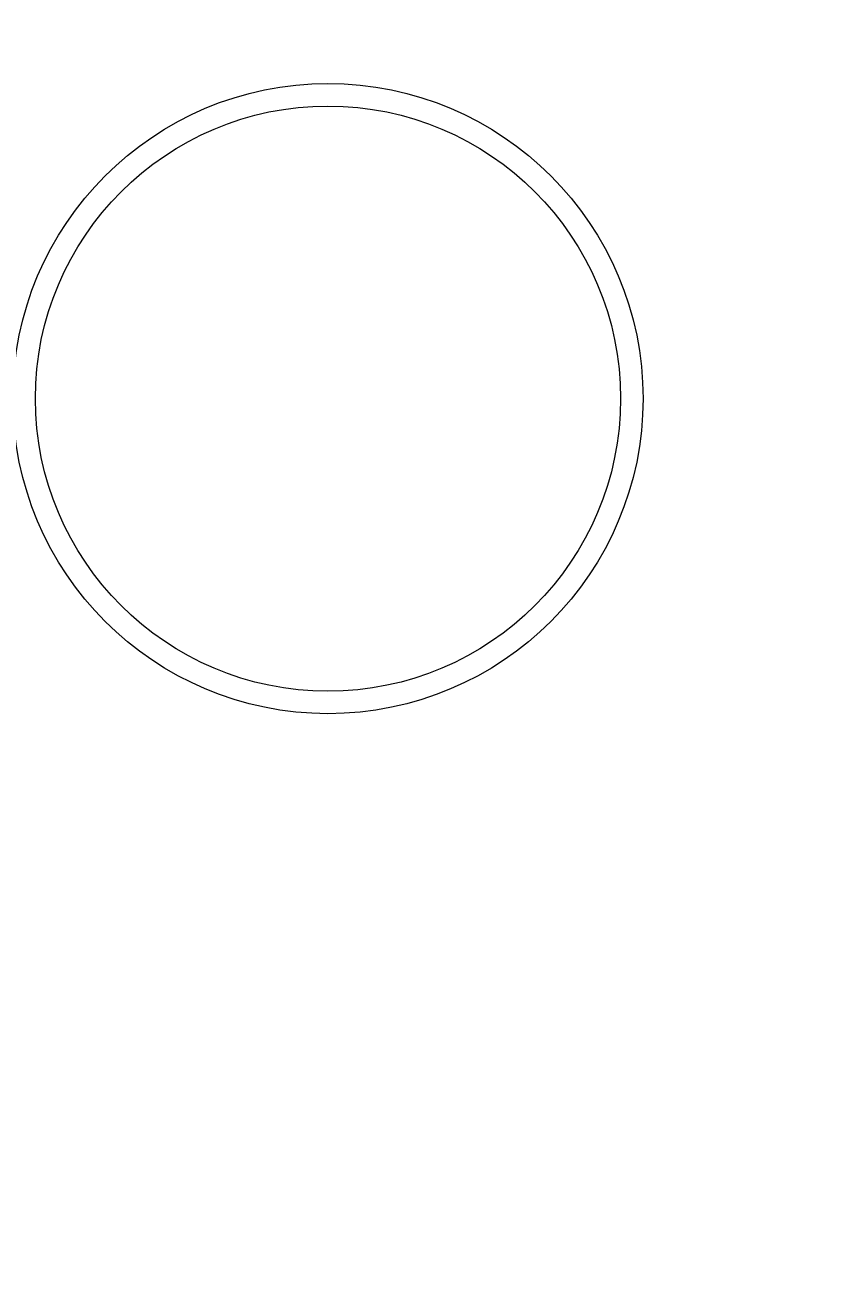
# Model space of a CAD drawing. Header units: millimetres. Extents: x 26027 to 581921, y 7230 to 233891.
# Drawn here: x 476208 to 476563, y 166700 to 167253 of the extents above; entities that cross this region are included whole.
import ezdxf
from ezdxf import colors
from ezdxf.entities.mleader import LeaderData, LeaderLine
from ezdxf.math import Vec2, Vec3

# ---------------------------------------------------------------- set-up
doc = ezdxf.new("R2010")
doc.units = ezdxf.units.MM
doc.header["$LTSCALE"] = 5
doc.layers.add('E-POWR', color=7, linetype='Continuous', lineweight=9, true_color=0x4e7e3e)
doc.layers.add('Medical Equipment and Furniture', color=163, linetype='Continuous', lineweight=0)
doc.styles.get("Standard").update_dxf_attribs({"font": 'calibri.ttf'})

# ---------------------------------------------------------------- blocks, each defined once
blk = doc.blocks.new('WM00001-P')
blk.add_circle((0, 0), 0.14)
at = {"color": 8}
blk.add_circle((0, 0), 0.13, dxfattribs=at)

msp = doc.modelspace()

# ---------------------------------------------------------------- block references
at = {"layer": 'Medical Equipment and Furniture', "extrusion": (8.17011e-07, 7.77426e-06, 1), "xscale": 1000.000000000005, "yscale": 1000.000000000005, "zscale": 1000.000000000005, "rotation": 102.0014107641666}
msp.add_blockref('WM00001-P', (476342.52, 167087.02, 4.06), dxfattribs=at)

# ---------------------------------------------------------------- leaders
at = {"layer": 'E-POWR'}
ml = msp.add_multileader_mtext('Standard', dxfattribs=at)
ml.set_content('POWER CABLE TRAY\\P2 LAYERS\\P600x50mm &\\P400x50mm', color=256)
ml.set_leader_properties()
ml.build(insert=Vec2(0, 0))
ml.multileader.update_dxf_attribs({"text_right_attachment_type": 6, "dogleg_length": 200, "arrow_head_size": 100})
ctx = ml.context
ctx.base_point, ctx.char_height, ctx.arrow_head_size, ctx.landing_gap_size, ctx.plane_origin = Vec3(474132.99, 166958.75), 100, 100, 100, Vec3(477925.08, 166844.21)
ctx.right_attachment = 6
notes = []
notes.append((ctx, [(0, (1, 1, 0), (473932.99, 166958.75), (1, 0), 200, [(0, [(472460.85, 165802.88)], 0, [])])]))
ctx.mtext.insert, ctx.mtext.width, ctx.mtext.flow_direction = Vec3(474232.99, 167009.48), 3370.4537, 5
for ctx, leaders in notes:
    for number, flags, end, landing, length, lines in leaders:
        leader = LeaderData()
        leader.index, (leader.has_last_leader_line, leader.has_dogleg_vector, leader.attachment_direction) = number, flags
        leader.last_leader_point, leader.dogleg_vector, leader.dogleg_length = Vec3(end), Vec3(landing), length
        for number, points, colour, breaks in lines:
            line = LeaderLine()
            line.index, line.vertices, line.color, line.breaks = number, Vec3.list(points), colors.encode_raw_color(colour), breaks
            leader.lines.append(line)
        ctx.leaders.append(leader)

doc.saveas('drawing.dxf')
